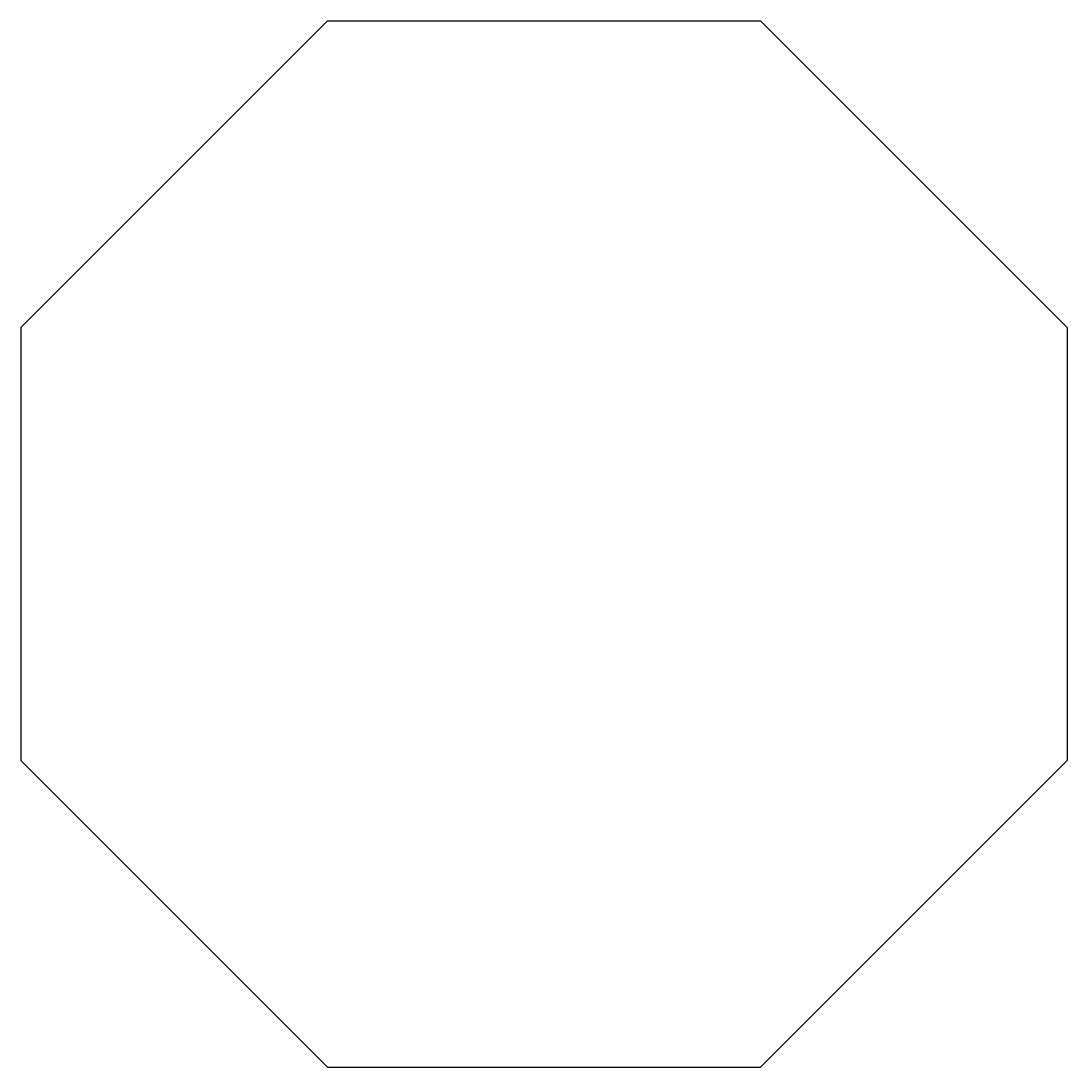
# Model space of a CAD drawing. Header units: inches. Extents: x 22832 to 50984, y 11340 to 27275.
# Drawn here: x 24632.8 to 24773.7, y 14458 to 14598.9 of the extents above; entities that cross this region are included whole.
import ezdxf

# ---------------------------------------------------------------- set-up
doc = ezdxf.new("R2010")
doc.units = ezdxf.units.IN
doc.header["$MEASUREMENT"] = 0
doc.layers.add('WALL FRAMING', color=7, linetype='Continuous', lineweight=30)

msp = doc.modelspace()

# ---------------------------------------------------------------- linework, layer by layer
at = {"layer": 'WALL FRAMING', "color": 2}
for p, q in [((24632.80908, 14557.65897), (24674.08644, 14598.93633)), ((24674.08644, 14598.93633), (24732.46144, 14598.93633)), ((24732.46144, 14598.93633), (24773.7388, 14557.65897)), ((24632.80908, 14557.65897), (24632.80908, 14499.28397)), ((24773.7388, 14557.65897), (24773.7388, 14499.28397)), ((24632.80908, 14499.28397), (24674.08644, 14458.00661)), ((24732.46144, 14458.00661), (24773.7388, 14499.28397)), ((24674.08644, 14458.00661), (24732.46144, 14458.00661))]:
    msp.add_line(p, q, dxfattribs=at)

doc.saveas('drawing.dxf')
